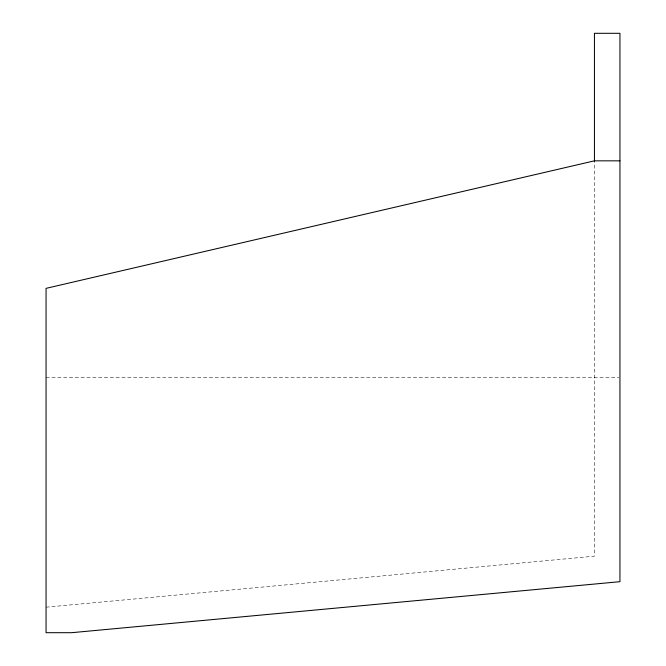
<?xml version="1.0" encoding="UTF-8"?>
<svg xmlns="http://www.w3.org/2000/svg" width="666" height="666" viewBox="0 0 666 666"><rect width="100%" height="100%" fill="white"/><g stroke="black" fill="none" stroke-linecap="round" stroke-linejoin="round"><path stroke-width="0.5" stroke-dasharray="3.33 2.5" d="M46.054 607.192L594.438 556.185L594.438 160.831M46.054 377.639L618.93 377.639"/><path stroke-width="1" d="M619.946 160.831L594.438 160.831L46.054 288.361L46.054 632.7L71.562 632.7L619.946 581.684L619.946 33.3L594.438 33.3L594.438 161.255"/></g></svg>
